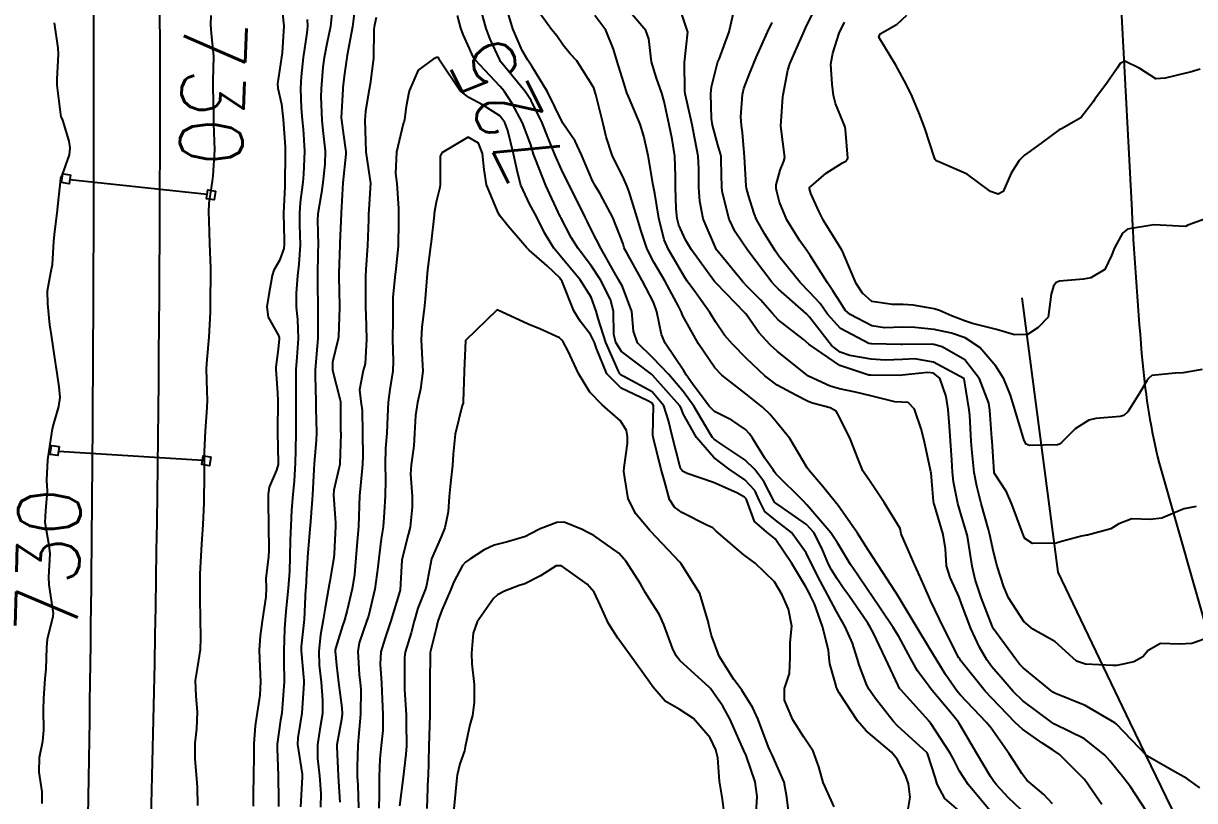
# Model space of a CAD drawing. Header units: metres. Extents: x 318500 to 325275, y 7408834 to 7428799.
# Drawn here: x 320224.1 to 320299.1, y 7413368.5 to 7413418.3 of the extents above; entities that cross this region are included whole.
import ezdxf
from ezdxf.enums import TextEntityAlignment as Align

# ---------------------------------------------------------------- set-up
doc = ezdxf.new("R2010")
doc.units = ezdxf.units.M
doc.header["$MEASUREMENT"] = 0
for name, color, linetype in [('Cotas', 45, 'Continuous'), ('Curvas de Nivel 1m', 11, 'Continuous'), ('Curvas de Nivel 5m', 15, 'Continuous'), ('Divisas', 45, 'Continuous'), ('Linha Férrea', 20, 'Continuous'), ('Pórticos', 45, 'Continuous'), ('Vias Primárias', 230, 'Continuous')]:
    doc.layers.add(name, color=color, linetype=linetype)
doc.styles.add('Style-STANDARD', font='STANDARD.shx')

msp = doc.modelspace()

# ---------------------------------------------------------------- linework, layer by layer
at = {"layer": 'Curvas de Nivel 1m', "flags": 128}
for points, elevation in [([(320245.314, 7413419.437), (320245.146, 7413418.073), (320244.805, 7413416.241), (320244.777, 7413416.078), (320244.765, 7413415.951), (320244.622, 7413414.909), (320244.535, 7413414.157), (320244.526, 7413414.081), (320244.43, 7413412.234), (320244.434, 7413412.081), (320244.571, 7413411.13), (320244.7, 7413410.216), (320244.716, 7413410.078), (320244.718, 7413409.917), (320244.53, 7413408.08), (320244.431, 7413406.151), (320244.431, 7413406.081), (320244.34, 7413404.222), (320244.338, 7413404.081), (320244.276, 7413402.258), (320244.277, 7413402.082), (320244.319, 7413400.183), (320244.319, 7413400.081), (320244.248, 7413398.235), (320244.225, 7413398.082), (320243.876, 7413396.587), (320243.875, 7413396.085), (320244.342, 7413394.231), (320244.369, 7413394.08), (320244.389, 7413392.147), (320244.39, 7413392.079), (320244.39, 7413392.008), (320244.333, 7413390.079), (320244.327, 7413390.042), (320244.287, 7413389.869), (320243.949, 7413388.399), (320243.929, 7413388.083), (320244.049, 7413386.275), (320244.05, 7413386.082), (320243.974, 7413384.322), (320243.947, 7413384.083), (320243.701, 7413382.571), (320243.615, 7413382.086), (320243.398, 7413380.857), (320243.276, 7413380.089), (320243.103, 7413379.133), (320242.989, 7413378.091), (320243.022, 7413377.185), (320243.131, 7413376.09), (320243.233, 7413374.944), (320243.215, 7413374.089), (320243.064, 7413373.092), (320242.909, 7413372.091), (320242.91, 7413371.218), (320243.04, 7413370.09), (320243.124, 7413368.974), (320243.088, 7413368.089)], 726), ([(320288.006, 7413367.922), (320287.197, 7413368.682), (320286.416, 7413369.514), (320286.243, 7413369.728), (320286.035, 7413370.06), (320285.162, 7413371.529), (320284.078, 7413373.395), (320283.976, 7413373.542), (320283.431, 7413374.209), (320282.289, 7413375.567), (320282.214, 7413375.671), (320282.112, 7413375.809), (320281.366, 7413376.825), (320280.925, 7413377.588), (320280.151, 7413379.021), (320279.798, 7413379.604), (320279.014, 7413380.775), (320278.434, 7413381.618), (320278.194, 7413381.975), (320277.526, 7413382.953), (320277.055, 7413383.637), (320276.23, 7413385.014), (320275.808, 7413385.656), (320274.267, 7413387.454), (320274.042, 7413387.682), (320272.287, 7413389.436), (320272.177, 7413389.59), (320272.098, 7413389.703), (320271.572, 7413390.439), (320270.79, 7413391.723), (320270.595, 7413391.998), (320270.326, 7413392.28), (320269.456, 7413392.868), (320268.337, 7413393.429), (320268, 7413393.763), (320266.936, 7413395.2), (320266.532, 7413395.778), (320266.374, 7413396.028), (320265.184, 7413397.798), (320264.96, 7413398.356), (320264.65, 7413399.807), (320264.429, 7413400.433), (320263.708, 7413401.821), (320262.731, 7413403.581), (320262.584, 7413403.838), (320262.557, 7413403.915), (320262.483, 7413404.175), (320261.823, 7413405.847), (320261.012, 7413407.366), (320260.72, 7413407.858), (320260.535, 7413408.21), (320259.814, 7413409.871), (320259.424, 7413410.733), (320258.636, 7413411.889), (320258.581, 7413411.981), (320257.646, 7413413.904), (320256.634, 7413415.541), (320256.381, 7413415.923), (320256.019, 7413416.554), (320255.414, 7413417.932), (320254.894, 7413419.731)], 727), ([(320290.013, 7413368.307), (320289.453, 7413368.9), (320288.759, 7413369.479), (320288.372, 7413369.824), (320288.038, 7413370.258), (320287.558, 7413371.01), (320287.226, 7413371.502), (320286.075, 7413373.159), (320285.776, 7413373.523), (320284.106, 7413375.255), (320283.871, 7413375.544), (320283.158, 7413376.592), (320282.544, 7413377.564), (320282.14, 7413378.228), (320281.342, 7413379.582), (320280.188, 7413381.495), (320280.121, 7413381.601), (320279.961, 7413381.834), (320278.819, 7413383.614), (320278.224, 7413384.536), (320277.515, 7413385.631), (320276.266, 7413387.415), (320276.084, 7413387.653), (320275.258, 7413388.643), (320274.393, 7413389.678), (320274.292, 7413389.829), (320273.169, 7413391.692), (320272.33, 7413392.738), (320271.883, 7413393.255), (320271.421, 7413393.714), (320270.353, 7413394.571), (320268.827, 7413395.753), (320268.377, 7413396.216), (320267.318, 7413397.771), (320266.416, 7413399.365), (320266.284, 7413399.647), (320266.234, 7413399.783), (320266.068, 7413400.142), (320265.17, 7413401.799), (320264.468, 7413402.996), (320264.041, 7413403.817), (320263.64, 7413404.971), (320263.391, 7413405.827), (320262.87, 7413407.49), (320262.754, 7413407.837), (320262.537, 7413408.332), (320261.794, 7413409.848), (320261.404, 7413411.02), (320261.216, 7413411.854), (320260.734, 7413413.733), (320260.704, 7413413.859), (320260.614, 7413414.147), (320259.514, 7413415.877), (320259.087, 7413416.326), (320258.65, 7413416.887), (320258.245, 7413417.485), (320257.908, 7413417.901), (320256.685, 7413419.569)], 728), ([(320299.452, 7413369.339), (320298.608, 7413369.923), (320298.039, 7413370.247), (320296.05, 7413371.38), (320294.113, 7413373.41), (320294.08, 7413373.436), (320294.008, 7413373.484), (320292.097, 7413374.6), (320290.196, 7413375.371), (320290.109, 7413375.408), (320290.027, 7413375.461), (320288.966, 7413376.324), (320288.125, 7413377.007), (320287.887, 7413377.253), (320287.697, 7413377.496), (320286.389, 7413379.284), (320286.226, 7413379.519), (320286.162, 7413379.642), (320285.438, 7413381.528), (320285.055, 7413382.677), (320284.858, 7413383.534), (320284.609, 7413385.162), (320284.528, 7413385.537), (320284.254, 7413386.455), (320283.937, 7413387.545), (320283.66, 7413388.926), (320283.595, 7413389.55), (320283.546, 7413390.307), (320283.468, 7413391.553), (320283.408, 7413392.48), (320283.318, 7413393.555), (320283.193, 7413394.392), (320282.78, 7413395.564), (320282.375, 7413395.878), (320282.013, 7413395.937), (320280.372, 7413395.747), (320280.235, 7413395.739), (320278.372, 7413395.753), (320278.228, 7413395.767), (320276.381, 7413396.386), (320274.486, 7413397.679), (320274.401, 7413397.75), (320274.025, 7413398.065), (320272.424, 7413399.309), (320272.227, 7413399.503), (320272.058, 7413399.706), (320271.29, 7413400.575), (320270.446, 7413401.431), (320270.17, 7413401.734), (320268.594, 7413403.642), (320268.499, 7413403.76), (320268.48, 7413403.791), (320267.622, 7413405.769), (320267.399, 7413406.889), (320267.345, 7413407.772), (320267.342, 7413408.978), (320267.296, 7413409.773), (320267.005, 7413411.347), (320266.906, 7413411.777), (320266.602, 7413413.218), (320266.466, 7413413.782), (320266.436, 7413413.959), (320266.429, 7413415.783), (320266.63, 7413417.75), (320266.626, 7413417.781), (320266.602, 7413417.84), (320265.946, 7413419.791)], 731), ([(320240.672, 7413418.921), (320240.747, 7413418.129), (320240.643, 7413416.397), (320240.607, 7413416.13), (320240.336, 7413414.412), (320240.364, 7413414.134), (320240.595, 7413413.109), (320240.715, 7413412.128), (320240.824, 7413410.387), (320240.833, 7413410.126), (320240.832, 7413409.849), (320240.821, 7413408.126), (320240.804, 7413407.847), (320240.717, 7413406.127), (320240.766, 7413404.409), (320240.774, 7413404.126), (320240.744, 7413403.858), (320240.464, 7413403.096), (320240.105, 7413402.486), (320239.997, 7413402.137), (320239.768, 7413400.802), (320239.668, 7413400.141), (320239.749, 7413399.476), (320240.402, 7413398.301), (320240.445, 7413398.174), (320240.448, 7413398.129), (320240.446, 7413398.083), (320240.389, 7413397.415), (320240.241, 7413396.263), (320240.236, 7413396.132), (320240.347, 7413394.597), (320240.355, 7413394.13), (320240.342, 7413392.151), (320240.342, 7413392.13), (320240.342, 7413392.108), (320240.384, 7413390.129), (320240.38, 7413390.038), (320240.283, 7413389.664), (320239.817, 7413388.587), (320239.739, 7413388.138), (320239.746, 7413387.628), (320239.774, 7413386.137), (320239.796, 7413384.557), (320239.764, 7413384.137), (320239.603, 7413382.725), (320239.611, 7413382.139), (320239.59, 7413381.555), (320239.377, 7413380.142), (320239.233, 7413379.055), (320239.174, 7413378.144), (320239.209, 7413377.048), (320239.259, 7413376.143), (320239.212, 7413375.264), (320239.035, 7413374.146), (320238.907, 7413373.308), (320238.831, 7413372.148), (320238.824, 7413371.363), (320238.797, 7413370.148), (320238.772, 7413368.913), (320238.779, 7413368.148)], 729), ([(320243.833, 7413418.928), (320243.739, 7413418.089), (320243.556, 7413417.186), (320243.326, 7413416.093), (320243.247, 7413415.478), (320243.141, 7413414.095), (320243.126, 7413413.571), (320243.18, 7413412.094), (320243.251, 7413411.416), (320243.391, 7413410.092), (320243.368, 7413409.272), (320243.241, 7413408.093), (320243.159, 7413407.455), (320242.934, 7413406.096), (320242.904, 7413405.687), (320242.94, 7413404.095), (320242.936, 7413403.633), (320242.9, 7413402.095), (320242.901, 7413401.637), (320242.921, 7413400.095), (320242.927, 7413399.582), (320242.927, 7413398.095), (320242.881, 7413397.607), (320242.751, 7413396.096), (320242.758, 7413395.703), (320242.803, 7413394.095), (320242.808, 7413393.623), (320242.835, 7413392.095), (320242.826, 7413391.582), (320242.701, 7413390.096), (320242.666, 7413389.714), (320242.578, 7413388.097), (320242.563, 7413387.791), (320242.44, 7413386.098), (320242.42, 7413385.915), (320242.257, 7413384.1), (320242.255, 7413384.054), (320242.194, 7413383.029), (320242.15, 7413382.131), (320242.147, 7413382.101), (320242.146, 7413382.066), (320242.042, 7413380.102), (320241.861, 7413378.377), (320241.854, 7413378.104), (320242.024, 7413376.179), (320242.024, 7413376.101), (320242.023, 7413376.025), (320241.902, 7413374.103), (320241.64, 7413372.522), (320241.623, 7413372.106), (320241.917, 7413370.206), (320241.926, 7413370.101), (320241.928, 7413370.01), (320241.806, 7413368.103)], 727), ([(320286.005, 7413367.867), (320284.612, 7413369.534), (320284.039, 7413370.407), (320283.667, 7413371.167), (320283.457, 7413371.549), (320282.206, 7413373.44), (320282.114, 7413373.569), (320282.081, 7413373.614), (320280.279, 7413375.597), (320280.206, 7413375.694), (320280.113, 7413375.883), (320279.299, 7413377.608), (320278.535, 7413379.236), (320278.326, 7413379.618), (320278.164, 7413379.871), (320276.951, 7413381.639), (320276.636, 7413382.084), (320276.201, 7413382.705), (320275.843, 7413383.292), (320275.662, 7413383.658), (320275.215, 7413384.675), (320274.706, 7413385.673), (320274.248, 7413386.187), (320272.626, 7413387.334), (320272.268, 7413387.566), (320272.196, 7413387.628), (320272.154, 7413387.702), (320271.506, 7413388.939), (320270.93, 7413389.72), (320270.299, 7413390.333), (320268.628, 7413391.442), (320268.318, 7413391.652), (320268.219, 7413391.761), (320268.078, 7413392.007), (320267.032, 7413393.773), (320266.354, 7413394.693), (320265.414, 7413395.794), (320264.386, 7413396.862), (320263.42, 7413397.825), (320263.154, 7413398.576), (320263.058, 7413399.83), (320262.444, 7413401.437), (320262.218, 7413401.842), (320261.87, 7413402.435), (320261.08, 7413403.854), (320260.491, 7413405.009), (320260.209, 7413405.576), (320260.062, 7413405.867), (320259.602, 7413406.786), (320259.058, 7413407.882), (320258.546, 7413408.931), (320258.114, 7413409.897), (320257.673, 7413411.005), (320257.313, 7413411.909), (320256.601, 7413413.346), (320256.214, 7413413.924), (320254.639, 7413415.854), (320254.58, 7413415.941), (320253.966, 7413417.263), (320253.721, 7413417.954), (320253.361, 7413419.279)], 726), ([(320293.163, 7413368.272), (320292.366, 7413369.435), (320292.226, 7413369.631), (320292.034, 7413369.875), (320290.462, 7413371.456), (320290.054, 7413371.749), (320289.321, 7413372.211), (320288.074, 7413373.088), (320287.633, 7413373.497), (320286.103, 7413375.084), (320285.701, 7413375.524), (320284.129, 7413377.471), (320284.101, 7413377.512), (320284.083, 7413377.541), (320284.015, 7413377.658), (320283.036, 7413379.557), (320282.186, 7413381.331), (320282.081, 7413381.572), (320281.505, 7413382.882), (320281.187, 7413383.585), (320280.357, 7413385.48), (320280.319, 7413385.599), (320280.245, 7413385.94), (320279.226, 7413387.61), (320278.284, 7413389.005), (320278.032, 7413389.368), (320277.857, 7413389.626), (320277.546, 7413390.387), (320277.07, 7413391.639), (320276.342, 7413393.11), (320276.142, 7413393.448), (320275.749, 7413393.659), (320274.624, 7413393.955), (320274.346, 7413394.063), (320273.563, 7413394.476), (320272.361, 7413395.123), (320271.563, 7413395.712), (320270.387, 7413396.831), (320269.491, 7413397.744), (320268.98, 7413398.325), (320268.414, 7413399.164), (320268.039, 7413399.764), (320267.094, 7413401.12), (320266.605, 7413401.778), (320266.453, 7413402.007), (320265.395, 7413403.796), (320265.118, 7413404.432), (320264.773, 7413405.806), (320264.524, 7413407.387), (320264.447, 7413407.811), (320264.426, 7413407.917), (320264.089, 7413409.817), (320263.808, 7413411.057), (320263.575, 7413411.825), (320262.844, 7413413.598), (320262.737, 7413413.838), (320262.616, 7413414.209), (320262.11, 7413415.845), (320261.866, 7413416.629), (320261.375, 7413417.853), (320260.674, 7413418.783)], 729), ([(320300.155, 7413378.992), (320298.932, 7413378.564), (320298.148, 7413378.539), (320296.938, 7413378.582), (320296.141, 7413378.127), (320295.801, 7413377.719), (320295.223, 7413377.394), (320294.128, 7413377.161), (320293.872, 7413377.159), (320292.128, 7413377.244), (320291.547, 7413377.446), (320290.149, 7413378.698), (320288.753, 7413379.481), (320288.167, 7413379.974), (320287.179, 7413381.505), (320286.89, 7413382.203), (320286.465, 7413383.516), (320286.224, 7413384.438), (320285.986, 7413385.523), (320285.901, 7413385.868), (320285.441, 7413387.528), (320285.165, 7413388.648), (320284.994, 7413389.533), (320284.834, 7413391.013), (320284.799, 7413391.535), (320284.703, 7413393.178), (320284.664, 7413393.537), (320284.369, 7413395.4), (320284.346, 7413395.517), (320284.331, 7413395.541), (320282.385, 7413396.58), (320281.181, 7413396.795), (320280.387, 7413396.751), (320279.279, 7413396.719), (320278.387, 7413396.778), (320277.024, 7413397.007), (320276.394, 7413397.228), (320275.853, 7413397.658), (320274.427, 7413399.471), (320274.236, 7413399.682), (320272.446, 7413401.267), (320272.225, 7413401.482), (320272.031, 7413401.706), (320270.48, 7413403.73), (320269.68, 7413404.931), (320269.297, 7413405.748), (320268.853, 7413407.427), (320268.814, 7413407.756), (320268.777, 7413409.536), (320268.77, 7413409.757), (320268.741, 7413409.936), (320268.567, 7413410.504), (320268.225, 7413411.764), (320268.153, 7413412.198), (320268.11, 7413413.765), (320268.153, 7413414.228), (320268.544, 7413415.761), (320268.57, 7413415.831), (320268.642, 7413415.993), (320269.29, 7413417.751), (320269.55, 7413418.874)], 732), ([(320299.598, 7413396.125), (320298.378, 7413395.907), (320297.865, 7413395.878), (320296.375, 7413395.728), (320296.187, 7413395.569), (320296.061, 7413395.385), (320295.584, 7413394.614), (320294.843, 7413393.403), (320294.577, 7413393.176), (320294.346, 7413393.12), (320292.786, 7413392.991), (320292.341, 7413392.87), (320291.464, 7413392.317), (320290.605, 7413391.457), (320290.448, 7413391.328), (320290.318, 7413391.303), (320288.542, 7413391.261), (320288.318, 7413391.34), (320288.227, 7413391.491), (320288.176, 7413391.638), (320287.618, 7413393.501), (320287.324, 7413394.47), (320286.88, 7413395.512), (320286.382, 7413396.325), (320285.348, 7413397.531), (320284.409, 7413398.137), (320283.526, 7413398.441), (320282.417, 7413398.677), (320281.19, 7413398.817), (320280.418, 7413398.823), (320279.245, 7413398.784), (320278.42, 7413398.925), (320277.033, 7413399.641), (320276.715, 7413399.928), (320276.437, 7413400.362), (320275.94, 7413401.153), (320275.593, 7413401.663), (320274.476, 7413403.42), (320274.306, 7413403.682), (320273.821, 7413404.355), (320272.982, 7413405.695), (320272.521, 7413406.833), (320272.336, 7413407.512), (320272.294, 7413407.704), (320272.293, 7413407.944), (320272.548, 7413408.881), (320272.789, 7413409.466), (320272.862, 7413409.697), (320272.59, 7413411.7), (320272.731, 7413413.577), (320272.749, 7413413.699), (320273.048, 7413415.282), (320273.168, 7413415.695), (320273.613, 7413416.728), (320274.041, 7413417.686), (320274.237, 7413418.122), (320274.683, 7413419.009)], 734), ([(320299.463, 7413415.348), (320298.84, 7413415.154), (320298.636, 7413415.108), (320297.238, 7413414.767), (320296.63, 7413414.727), (320295.614, 7413415.395), (320294.647, 7413415.864), (320294.347, 7413415.712), (320294.146, 7413415.417), (320293.534, 7413414.519), (320292.729, 7413413.438), (320292.608, 7413413.255), (320291.818, 7413412.228), (320290.591, 7413411.541), (320290.429, 7413411.462), (320289.368, 7413410.688), (320288.569, 7413410.091), (320288.214, 7413409.846), (320287.869, 7413409.5), (320287.363, 7413408.693), (320286.854, 7413407.515), (320286.528, 7413407.357), (320286.027, 7413407.525), (320284.546, 7413408.622), (320282.715, 7413409.41), (320282.559, 7413409.478), (320282.496, 7413409.571), (320282.454, 7413409.68), (320281.831, 7413411.581), (320281.492, 7413412.479), (320281.004, 7413413.594), (320280.622, 7413414.391), (320279.97, 7413415.607), (320278.882, 7413417.403), (320278.963, 7413417.617), (320280.048, 7413418.234), (320280.682, 7413418.812)], 736), ([(320242.245, 7413418.527), (320242.254, 7413418.106), (320242.22, 7413417.671), (320241.977, 7413416.11), (320241.848, 7413414.885), (320241.818, 7413414.112), (320241.856, 7413412.846), (320241.913, 7413412.11), (320241.977, 7413411.512), (320242.07, 7413410.107), (320242.01, 7413408.636), (320241.955, 7413408.109), (320241.798, 7413406.824), (320241.747, 7413406.111), (320241.76, 7413405.378), (320241.787, 7413404.11), (320241.711, 7413402.862), (320241.622, 7413402.112), (320241.536, 7413401.011), (320241.538, 7413400.113), (320241.614, 7413399.314), (320241.663, 7413398.111), (320241.579, 7413396.916), (320241.524, 7413396.113), (320241.509, 7413394.956), (320241.512, 7413394.112), (320241.518, 7413393.298), (320241.512, 7413392.112), (320241.487, 7413390.927), (320241.473, 7413390.112), (320241.404, 7413388.982), (320241.315, 7413388.114), (320241.243, 7413387.108), (320241.186, 7413386.116), (320241.148, 7413385.195), (320241.132, 7413384.116), (320241.105, 7413383.207), (320241.027, 7413382.117), (320240.902, 7413380.854), (320240.836, 7413380.12), (320240.788, 7413379.483), (320240.738, 7413378.121), (320240.757, 7413377.484), (320240.765, 7413376.12), (320240.669, 7413374.705), (320240.609, 7413374.122), (320240.542, 7413373.654), (320240.325, 7413372.126), (320240.314, 7413371.858), (320240.379, 7413370.125), (320240.409, 7413368.529), (320240.395, 7413368.124)], 728), ([(320299.218, 7413387.346), (320298.435, 7413387.19), (320298.267, 7413387.137), (320297.023, 7413386.608), (320296.257, 7413386.511), (320295.096, 7413386.559), (320294.252, 7413386.231), (320293.74, 7413385.926), (320292.241, 7413385.509), (320292.182, 7413385.5), (320291.857, 7413385.444), (320290.592, 7413385.099), (320290.233, 7413384.992), (320288.728, 7413384.987), (320288.237, 7413385.291), (320288.139, 7413385.492), (320288.083, 7413385.652), (320287.406, 7413387.503), (320287.05, 7413388.281), (320286.289, 7413389.455), (320286.265, 7413389.52), (320286.26, 7413389.551), (320286.133, 7413391.522), (320286.12, 7413391.726), (320285.986, 7413393.524), (320285.919, 7413393.96), (320285.334, 7413395.53), (320284.388, 7413396.739), (320282.944, 7413397.562), (320282.402, 7413397.72), (320282.238, 7413397.737), (320280.402, 7413397.722), (320280.285, 7413397.718), (320278.402, 7413397.758), (320278.235, 7413397.79), (320276.417, 7413398.752), (320275.593, 7413399.663), (320275.113, 7413400.346), (320274.444, 7413401.071), (320273.84, 7413401.686), (320272.475, 7413403.383), (320272.257, 7413403.703), (320271.57, 7413404.787), (320271.039, 7413405.722), (320270.88, 7413406.099), (320270.523, 7413407.253), (320270.402, 7413407.732), (320270.378, 7413407.886), (320270.276, 7413409.734), (320270.132, 7413411.293), (320270.067, 7413411.738), (320270.029, 7413412.297), (320270.138, 7413413.737), (320270.227, 7413414.125), (320270.631, 7413415.157), (320270.796, 7413415.569), (320270.858, 7413415.727), (320271.021, 7413416.102), (320271.751, 7413417.714), (320272.041, 7413418.338)], 733), ([(320280.685, 7413367.59), (320280.878, 7413368.726), (320280.784, 7413369.589), (320280.583, 7413370.139), (320280.046, 7413371.168), (320279.679, 7413371.604), (320278.071, 7413372.988), (320277.502, 7413373.629), (320276.346, 7413375.407), (320276.199, 7413375.649), (320276.171, 7413375.71), (320276.113, 7413375.927), (320275.735, 7413377.265), (320275.696, 7413377.657), (320275.652, 7413378.142), (320275.276, 7413379.663), (320274.75, 7413381.103), (320274.481, 7413381.676), (320274.384, 7413381.869), (320274.195, 7413382.2), (320273.298, 7413383.689), (320272.234, 7413385.278), (320271.69, 7413385.708), (320270.909, 7413386.38), (320270.416, 7413387.728), (320270.37, 7413387.836), (320270.263, 7413387.945), (320269.778, 7413388.227), (320268.277, 7413388.879), (320266.6, 7413389.463), (320266.287, 7413389.603), (320266.17, 7413389.782), (320266.124, 7413389.952), (320265.657, 7413391.79), (320265.399, 7413392.863), (320265.095, 7413393.799), (320264.353, 7413394.682), (320262.526, 7413395.679), (320262.369, 7413395.756), (320262.287, 7413395.841), (320262.195, 7413396.02), (320261.386, 7413397.85), (320260.886, 7413399.384), (320260.77, 7413399.857), (320260.433, 7413400.75), (320259.745, 7413401.871), (320258.472, 7413403.384), (320258.049, 7413403.896), (320257.46, 7413404.875), (320256.932, 7413405.914), (320256.512, 7413406.695), (320255.928, 7413407.926), (320255.712, 7413408.759), (320255.46, 7413409.931), (320255.094, 7413411.416), (320254.903, 7413411.937), (320254.586, 7413412.362), (320253.478, 7413413.075), (320252.603, 7413413.536), (320252.018, 7413413.979), (320250.769, 7413415.867), (320250.689, 7413415.999), (320250.674, 7413416.033), (320250.641, 7413416.097), (320250.539, 7413416.103), (320250.313, 7413416.003), (320249.354, 7413415.288), (320248.792, 7413414.018), (320248.761, 7413413.865), (320248.594, 7413412.955), (320248.475, 7413412.128), (320248.449, 7413412.022), (320248.399, 7413411.843), (320247.959, 7413410.029), (320247.902, 7413408.667), (320247.98, 7413408.028), (320248.101, 7413406.432), (320248.096, 7413406.026), (320248.094, 7413405.624), (320248.065, 7413404.026), (320247.928, 7413402.558), (320247.863, 7413402.029), (320247.733, 7413400.728), (320247.725, 7413400.03), (320247.722, 7413399.339), (320247.701, 7413398.03), (320247.747, 7413396.662), (320247.729, 7413396.03), (320247.54, 7413394.845), (320247.428, 7413394.034), (320247.395, 7413393.099), (320247.345, 7413392.035), (320247.263, 7413391.079), (320247.247, 7413390.036), (320247.265, 7413389.045), (320247.236, 7413388.035), (320247.184, 7413386.97), (320247.104, 7413386.037), (320246.993, 7413385.274), (320246.825, 7413384.041), (320246.773, 7413383.47), (320246.574, 7413382.044), (320246.163, 7413380.322), (320246.075, 7413380.051), (320245.583, 7413378.614), (320245.487, 7413378.06), (320245.574, 7413376.592), (320245.643, 7413376.057), (320245.677, 7413375.638), (320245.663, 7413374.056), (320245.539, 7413372.576), (320245.488, 7413372.058), (320245.44, 7413370.647), (320245.454, 7413370.058), (320245.485, 7413369.528), (320245.531, 7413368.057)], 724), ([(320276.007, 7413368.116), (320275.307, 7413369.661), (320275.04, 7413370.665), (320274.671, 7413371.671), (320274.064, 7413372.584), (320273.37, 7413373.687), (320272.832, 7413374.954), (320272.837, 7413375.693), (320273.152, 7413376.657), (320273.202, 7413377.689), (320273.205, 7413378.629), (320273.295, 7413379.689), (320273.094, 7413380.767), (320272.68, 7413381.695), (320272.192, 7413382.516), (320270.95, 7413383.719), (320270.218, 7413384.261), (320268.461, 7413385.757), (320268.357, 7413385.874), (320268.242, 7413385.984), (320267.857, 7413386.151), (320266.252, 7413386.97), (320265.776, 7413387.308), (320265.466, 7413387.792), (320265.162, 7413388.911), (320264.906, 7413389.801), (320264.436, 7413391.691), (320264.407, 7413391.809), (320264.399, 7413391.887), (320264.437, 7413393.809), (320264.342, 7413393.974), (320264.024, 7413394.135), (320262.356, 7413394.92), (320261.454, 7413395.849), (320260.794, 7413397.456), (320260.658, 7413397.857), (320260.405, 7413398.366), (320259.747, 7413399.204), (320259.328, 7413399.876), (320258.579, 7413401.757), (320258.506, 7413401.889), (320258.451, 7413401.96), (320257.613, 7413402.753), (320256.478, 7413403.758), (320256.3, 7413403.922), (320255.119, 7413405.309), (320254.608, 7413405.939), (320254.502, 7413406.1), (320253.726, 7413407.952), (320253.577, 7413408.922), (320253.488, 7413409.956), (320253.215, 7413410.609), (320252.57, 7413410.992), (320250.869, 7413409.995), (320250.769, 7413409.785), (320250.773, 7413407.996), (320250.739, 7413407.785), (320250.513, 7413406.843), (320250.386, 7413406.117), (320250.373, 7413406.001), (320250.182, 7413404.304), (320250.148, 7413404.003), (320249.961, 7413402.502), (320249.908, 7413402.005), (320249.798, 7413400.637), (320249.738, 7413400.007), (320249.591, 7413398.825), (320249.54, 7413398.009), (320249.62, 7413396.769), (320249.645, 7413396.007), (320249.496, 7413394.866), (320249.317, 7413394.01), (320249.179, 7413393.165), (320249.12, 7413392.012), (320249.082, 7413391.239), (320248.901, 7413390.014), (320248.872, 7413389.423), (320248.965, 7413388.013), (320248.97, 7413387.296), (320248.835, 7413386.014), (320248.725, 7413385.522), (320248.324, 7413384.019), (320248.309, 7413383.918), (320248.207, 7413382.02), (320248.203, 7413381.997), (320248.179, 7413381.916), (320247.614, 7413380.028), (320247.234, 7413378.944), (320246.968, 7413378.037), (320246.917, 7413377.239), (320246.998, 7413376.037), (320247.053, 7413374.999), (320247.093, 7413374.035), (320247.091, 7413373.009), (320246.992, 7413372.036), (320246.897, 7413371.178), (320246.857, 7413370.037), (320246.858, 7413368.887), (320246.845, 7413368.037)], 723), ([(320273.109, 7413367.689), (320272.973, 7413368.728), (320272.812, 7413369.692), (320272.046, 7413371.445), (320271.922, 7413371.702), (320271.813, 7413371.944), (320271.138, 7413373.714), (320270.811, 7413374.443), (320270.099, 7413375.584), (320270.041, 7413375.672), (320270, 7413375.731), (320269.579, 7413376.267), (320268.645, 7413377.752), (320268.15, 7413379.091), (320267.976, 7413379.762), (320267.932, 7413379.992), (320267.405, 7413381.768), (320266.208, 7413383.677), (320266.12, 7413383.781), (320264.239, 7413385.767), (320264.204, 7413385.811), (320263.297, 7413386.871), (320262.815, 7413387.832), (320262.536, 7413389.587), (320262.554, 7413389.836), (320262.771, 7413391.375), (320262.766, 7413391.833), (320262.701, 7413392.211), (320262.33, 7413392.836), (320261.145, 7413393.852), (320260.352, 7413394.667), (320259.629, 7413395.871), (320258.979, 7413397.293), (320258.648, 7413397.886), (320258.543, 7413398.029), (320258.403, 7413398.157), (320257.197, 7413398.698), (320256.411, 7413399.018), (320254.42, 7413399.94), (320252.4, 7413397.97), (320252.31, 7413396.032), (320252.311, 7413395.971), (320252.247, 7413394.066), (320252.231, 7413393.972), (320252.178, 7413393.812), (320251.735, 7413391.979), (320251.589, 7413390.692), (320251.556, 7413389.981), (320251.425, 7413388.831), (320251.342, 7413387.984), (320251.27, 7413387.004), (320251.064, 7413385.988), (320250.824, 7413385.399), (320250.21, 7413384), (320249.898, 7413382.289), (320249.811, 7413382.004), (320249.342, 7413380.834), (320249.098, 7413380.011), (320248.908, 7413379.253), (320248.527, 7413378.016), (320248.475, 7413377.666), (320248.472, 7413376.016), (320248.485, 7413375.628), (320248.582, 7413374.015), (320248.597, 7413373.49), (320248.601, 7413372.014), (320248.572, 7413371.485), (320248.386, 7413370.016), (320248.152, 7413368.169)], 722), ([(320271.024, 7413367.715), (320271.076, 7413368.779), (320270.958, 7413369.716), (320270.38, 7413371.39), (320270.23, 7413371.727), (320270.056, 7413372.114), (320269.335, 7413373.741), (320268.891, 7413374.551), (320268.099, 7413375.682), (320268.033, 7413375.761), (320266.125, 7413377.474), (320265.885, 7413377.784), (320265.649, 7413378.275), (320265.097, 7413379.796), (320264.809, 7413380.443), (320264.176, 7413381.408), (320264.021, 7413381.655), (320263.935, 7413381.814), (320263.607, 7413382.4), (320262.696, 7413383.833), (320262.218, 7413384.35), (320260.604, 7413385.487), (320260.237, 7413385.691), (320259.874, 7413385.865), (320258.714, 7413386.353), (320258.244, 7413386.328), (320257.172, 7413385.906), (320256.558, 7413385.593), (320256.233, 7413385.427), (320255.08, 7413385.079), (320254.224, 7413384.863), (320253.591, 7413384.578), (320252.661, 7413383.963), (320252.396, 7413383.778), (320252.204, 7413383.559), (320251.651, 7413382.515), (320251.43, 7413381.981), (320250.883, 7413380.705), (320250.62, 7413379.993), (320250.528, 7413379.621), (320250.13, 7413378), (320250.11, 7413376), (320250.108, 7413374.027), (320250.105, 7413374), (320250.105, 7413373.974), (320250.05, 7413372), (320249.991, 7413370.029), (320249.987, 7413370), (320249.986, 7413369.966), (320249.914, 7413368.001)], 721)]:
    msp.add_lwpolyline(points, dxfattribs=dict(at, elevation=elevation))
at = {"layer": 'Curvas de Nivel 5m', "flags": 128}
for points, elevation in [([(320296.007, 7413367.854), (320295.011, 7413369.395), (320294.589, 7413369.956), (320294.042, 7413370.609), (320293.686, 7413371.055), (320293.368, 7413371.42), (320292.065, 7413372.462), (320290.135, 7413373.403), (320290.08, 7413373.427), (320290.033, 7413373.461), (320288.101, 7413374.898), (320287.48, 7413375.499), (320286.855, 7413376.247), (320286.126, 7413377.08), (320285.795, 7413377.523), (320285.326, 7413378.345), (320284.771, 7413379.534), (320284.184, 7413381.121), (320284.018, 7413381.543), (320283.441, 7413382.79), (320283.22, 7413383.555), (320283.141, 7413384.641), (320283.004, 7413385.559), (320282.47, 7413387.364), (320282.408, 7413387.568), (320282.387, 7413387.684), (320282.284, 7413388.967), (320282.224, 7413389.506), (320282.21, 7413389.571), (320282.182, 7413389.681), (320281.791, 7413391.578), (320281.591, 7413392.321), (320281.17, 7413393.588), (320280.762, 7413394.002), (320280.354, 7413394.022), (320279.911, 7413394.048), (320278.358, 7413394.438), (320277.389, 7413394.664), (320276.362, 7413394.871), (320275.754, 7413395.052), (320274.406, 7413395.679), (320274.37, 7413395.702), (320274.286, 7413395.766), (320272.394, 7413397.274), (320271.908, 7413397.707), (320271.191, 7413398.497), (320270.419, 7413399.597), (320270.367, 7413399.678), (320270.313, 7413399.732), (320268.448, 7413401.641), (320268.346, 7413401.761), (320267.999, 7413402.223), (320266.865, 7413403.776), (320266.486, 7413404.416), (320266.07, 7413405.361), (320265.95, 7413405.788), (320265.881, 7413406.418), (320265.847, 7413407.79), (320265.845, 7413408.486), (320265.802, 7413409.791), (320265.644, 7413410.867), (320265.449, 7413411.797), (320265.117, 7413413.288), (320264.973, 7413413.805), (320264.624, 7413414.773), (320264.301, 7413415.815), (320264.141, 7413417.304), (320263.95, 7413417.821), (320262.682, 7413419.299)], 730), ([(320236.068, 7413418.79), (320236.047, 7413418.189), (320236.098, 7413417.632), (320236.238, 7413416.186), (320236.201, 7413414.601), (320236.191, 7413414.186), (320236.24, 7413412.531), (320236.235, 7413412.185), (320236.235, 7413411.843), (320236.308, 7413410.184), (320236.204, 7413408.516), (320236.153, 7413408.186), (320235.936, 7413406.761), (320235.915, 7413406.189), (320235.936, 7413405.63), (320235.974, 7413404.188), (320236.04, 7413402.602), (320236.057, 7413402.186), (320236.034, 7413400.578), (320236.027, 7413400.186), (320236.016, 7413399.786), (320235.931, 7413398.187), (320235.805, 7413396.763), (320235.775, 7413396.189), (320235.82, 7413394.716), (320235.834, 7413394.188), (320235.807, 7413393.66), (320235.697, 7413392.189), (320235.633, 7413390.857), (320235.642, 7413390.19), (320235.647, 7413388.812), (320235.627, 7413388.19), (320235.614, 7413387.55), (320235.562, 7413386.19), (320235.481, 7413384.931), (320235.429, 7413384.192), (320235.372, 7413383.012), (320235.374, 7413382.192), (320235.373, 7413381.393), (320235.384, 7413380.192), (320235.407, 7413378.925), (320235.375, 7413378.191), (320235.208, 7413377.1), (320235.074, 7413376.195), (320235.099, 7413375.204), (320235.184, 7413374.193), (320235.145, 7413373.113), (320235.035, 7413372.195), (320235.041, 7413371.189), (320235.138, 7413370.193), (320235.194, 7413369.375), (320235.21, 7413368.192)], 730), ([(320246.669, 7413418.652), (320246.552, 7413418.161), (320246.535, 7413418.052), (320246.524, 7413417.917), (320246.488, 7413416.052), (320246.273, 7413414.397), (320246.206, 7413414.056), (320245.976, 7413412.672), (320245.948, 7413412.059), (320245.952, 7413411.437), (320246.003, 7413410.058), (320246.261, 7413408.327), (320246.291, 7413408.054), (320246.198, 7413406.362), (320246.181, 7413406.055), (320246.17, 7413405.728), (320246.114, 7413404.055), (320245.994, 7413402.52), (320245.972, 7413402.057), (320245.986, 7413400.497), (320245.986, 7413400.057), (320245.997, 7413399.638), (320246.052, 7413398.055), (320245.949, 7413396.484), (320245.835, 7413396.058), (320245.587, 7413394.826), (320245.688, 7413394.06), (320245.76, 7413393.484), (320245.797, 7413392.058), (320245.811, 7413390.544), (320245.796, 7413390.057), (320245.657, 7413388.672), (320245.594, 7413388.06), (320245.579, 7413387.386), (320245.539, 7413386.061), (320245.432, 7413384.851), (320245.371, 7413384.063), (320245.272, 7413382.986), (320245.121, 7413382.066), (320244.803, 7413380.707), (320244.628, 7413380.073), (320244.516, 7413379.713), (320244.137, 7413378.534), (320244.038, 7413378.174), (320244.03, 7413378.081), (320244.117, 7413377.181), (320244.26, 7413376.078), (320244.469, 7413374.459), (320244.481, 7413374.074), (320244.441, 7413373.708), (320244.149, 7413372.079), (320244.142, 7413371.986), (320244.221, 7413370.077), (320244.339, 7413368.41)], 725), ([(320284.005, 7413367.884), (320283.105, 7413368.643), (320282.626, 7413369.561), (320282.479, 7413370.008), (320282.048, 7413371.404), (320282.007, 7413371.528), (320281.976, 7413371.571), (320280.076, 7413373.307), (320279.794, 7413373.603), (320278.648, 7413375.068), (320278.265, 7413375.618), (320278.113, 7413375.91), (320277.646, 7413377.148), (320277.493, 7413377.63), (320277.182, 7413378.597), (320276.716, 7413379.642), (320276.175, 7413380.629), (320275.61, 7413381.659), (320275.118, 7413382.585), (320274.569, 7413383.675), (320274.22, 7413384.371), (320273.279, 7413385.69), (320272.252, 7413386.479), (320271.574, 7413387.024), (320271.238, 7413387.715), (320270.924, 7413388.374), (320270.28, 7413389.051), (320269.279, 7413389.745), (320268.301, 7413390.487), (320267.183, 7413391.771), (320266.335, 7413393.285), (320266.202, 7413393.645), (320266.116, 7413393.783), (320264.369, 7413395.765), (320264.314, 7413395.811), (320262.391, 7413397.263), (320262.024, 7413397.844), (320261.897, 7413398.354), (320261.872, 7413399.845), (320261.675, 7413400.604), (320261.045, 7413401.854), (320260.463, 7413402.742), (320259.602, 7413403.873), (320259.17, 7413404.563), (320258.5, 7413405.861), (320258.489, 7413405.879), (320258.463, 7413405.928), (320257.546, 7413407.905), (320256.881, 7413409.589), (320256.749, 7413409.917), (320256.7, 7413410.056), (320256.566, 7413410.5), (320256.043, 7413411.925), (320255.375, 7413413.156), (320254.858, 7413413.938), (320254.615, 7413414.244), (320252.993, 7413415.965), (320252.857, 7413416.182), (320252.647, 7413416.682), (320252.243, 7413417.564), (320252.098, 7413417.978), (320251.869, 7413418.785)], 725), ([(320225.259, 7413368.327), (320225.251, 7413369.084), (320225.065, 7413370.33), (320225.098, 7413371.266), (320225.312, 7413372.327), (320225.366, 7413373.021), (320225.348, 7413374.327), (320225.358, 7413375.056), (320225.454, 7413376.326), (320225.507, 7413376.928), (320225.556, 7413378.326), (320225.604, 7413378.86), (320225.975, 7413380.322), (320225.98, 7413380.504), (320225.718, 7413382.325), (320225.69, 7413382.822), (320225.765, 7413384.324), (320225.705, 7413384.838), (320225.445, 7413386.328), (320225.485, 7413387.091), (320225.596, 7413388.327), (320225.561, 7413389.037), (320225.625, 7413390.327), (320225.713, 7413390.912), (320225.93, 7413392.324), (320226.007, 7413392.639), (320226.334, 7413393.759), (320226.404, 7413394.319), (320226.35, 7413395.014), (320226.156, 7413396.322), (320226.125, 7413396.571), (320225.861, 7413398.325), (320225.759, 7413398.974), (320225.623, 7413400.328), (320225.6, 7413401.161), (320225.82, 7413402.326), (320225.933, 7413402.85), (320226.015, 7413404.325), (320226.042, 7413404.767), (320226.233, 7413406.323), (320226.266, 7413406.56), (320226.449, 7413408.321), (320226.465, 7413408.387), (320226.533, 7413408.551), (320227.009, 7413409.857), (320227.056, 7413410.313), (320226.99, 7413410.739), (320226.578, 7413412.078), (320226.484, 7413412.321), (320226.461, 7413412.442), (320226.231, 7413414.324), (320226.224, 7413414.716), (320226.316, 7413416.323), (320226.276, 7413416.691), (320226.059, 7413418.326)], 730), ([(320300.517, 7413406.023), (320298.688, 7413405.357), (320298.571, 7413405.297), (320298.509, 7413405.281), (320296.51, 7413405.38), (320294.807, 7413405.104), (320294.502, 7413404.847), (320293.99, 7413403.914), (320293.795, 7413403.42), (320293.36, 7413402.533), (320292.458, 7413401.985), (320292.004, 7413401.898), (320290.455, 7413401.769), (320290.235, 7413401.682), (320290.073, 7413401.466), (320289.926, 7413400.949), (320289.724, 7413399.471), (320289.087, 7413398.813), (320288.413, 7413398.368), (320287.571, 7413398.344), (320286.418, 7413398.688), (320284.885, 7413399.074), (320284.425, 7413399.212), (320283.527, 7413399.554), (320282.776, 7413399.907), (320282.434, 7413400.012), (320281.077, 7413400.231), (320280.437, 7413400.289), (320279.761, 7413400.282), (320278.438, 7413400.467), (320277.821, 7413401.006), (320277.433, 7413401.635), (320276.635, 7413403.49), (320276.565, 7413403.649), (320276.482, 7413403.802), (320275.341, 7413405.668), (320275.064, 7413406.22), (320274.527, 7413407.39), (320274.427, 7413407.681), (320274.443, 7413407.77), (320274.533, 7413407.864), (320275.51, 7413408.701), (320276.555, 7413409.347), (320276.753, 7413409.451), (320276.898, 7413409.645), (320276.741, 7413411.494), (320276.716, 7413411.648), (320276.686, 7413411.744), (320276.593, 7413411.954), (320276.094, 7413413.146), (320275.973, 7413413.66), (320275.892, 7413414.39), (320275.81, 7413415.662), (320275.926, 7413416.385), (320276.337, 7413417.655), (320276.677, 7413418.352)], 735), ([(320268.976, 7413367.745), (320268.856, 7413368.595), (320268.671, 7413369.75), (320268.551, 7413371.243), (320268.434, 7413371.754), (320268.062, 7413372.536), (320267.004, 7413373.771), (320266.086, 7413374.363), (320265.188, 7413374.89), (320264.389, 7413375.806), (320264.106, 7413376.229), (320262.941, 7413377.828), (320262.146, 7413378.921), (320261.546, 7413379.846), (320261.036, 7413380.986), (320260.631, 7413381.855), (320260.188, 7413382.376), (320258.54, 7413383.55), (320258.205, 7413383.539), (320257.197, 7413382.903), (320256.187, 7413382.397), (320255.827, 7413382.282), (320254.893, 7413381.933), (320254.43, 7413381.685), (320254.175, 7413381.449), (320253.138, 7413379.955), (320252.877, 7413379.232), (320252.768, 7413377.96), (320252.803, 7413377.277), (320252.943, 7413375.957), (320252.955, 7413374.823), (320252.834, 7413373.959), (320252.675, 7413373.357), (320252.373, 7413371.965), (320252.322, 7413371.69), (320252.033, 7413370.857), (320251.851, 7413370.144), (320251.833, 7413369.973), (320251.811, 7413369.767), (320251.632, 7413367.976)], 720)]:
    msp.add_lwpolyline(points, dxfattribs=dict(at, elevation=elevation))
at = {"layer": 'Divisas'}
msp.add_lwpolyline([(320273.558, 7412869.004), (320263.812, 7412873.931), (320262.336, 7412892.988), (320265.054, 7412934.764), (320268.686, 7412990.887), (320267.714, 7413010.621), (320264.234, 7413030.974), (320259.491, 7413052.178), (320265.001, 7413101.137), (320269.339, 7413149.584), (320270.987, 7413164.912), (320270.221, 7413173.783), (320261.691, 7413208.308), (320257.503, 7413224.844), (320266.189, 7413254.751), (320273.009, 7413296.206), (320292.936, 7413296.152), (320307.93, 7413323.571), (320314.014, 7413343.031), (320302.323, 7413358.355), (320294.993, 7413373.517), (320290.376, 7413383.135), (320288.056, 7413400.719)], dxfattribs=at)
at = {"layer": 'Linha Férrea'}
for points in [[(320243.121, 7412578.113, -0.022066), (320218.658, 7412665.024, -0.057292), (320208.419, 7412757.765, -0.015116), (320209.147, 7412809.731), (320212.999, 7412898.464), (320217.75, 7413022.223), (320218.868, 7413065.549, 0.002845), (320222.472, 7413170.398), (320223.919, 7413209.926, 0.002082), (320224.705, 7413276.661, 0.003632), (320228.062, 7413358.946, 0.007114), (320228.457, 7413437.225, 0.052007), (320207.388, 7413601.502), (320189.576, 7413674.05, -0.009688), (320173.972, 7413744.603, -0.038503), (320163.913, 7413836.791, -0.068065), (320181.512, 7414006.598, -0.018281), (320204.23, 7414088.365, -0.009006), (320223.393, 7414139.109, -0.076005), (320320.437, 7414311.999, -0.027328)], [(320242.602, 7412592.989, -0.039479), (320216.599, 7412699.687, -0.043029), (320212.659, 7412775.314, -0.005074), (320213.553, 7412813.867), (320216.907, 7412896.875), (320221.075, 7413002.371), (320228.419, 7413254.256, -0.010419), (320230.392, 7413317.782, 0.015269), (320232.714, 7413433.25, 0.053346), (320210.954, 7413604.021, -0.008287), (320181.836, 7413725.169, -0.048428), (320167.711, 7413850.7, -0.046719), (320177.501, 7413966.93, -0.025435), (320202.239, 7414068.044, -0.032111), (320214.5, 7414104.857, -0.012996), (320241.049, 7414171.317, -0.059467), (320320.452, 7414305.187)]]:
    msp.add_lwpolyline(points, format="xyb", dxfattribs=at)
at = {"layer": 'Pórticos'}
for points in [[(320227.08, 7413408.582), (320226.991, 7413408.011), (320226.497, 7413408.089), (320226.587, 7413408.659)], [(320236.376, 7413407.55), (320236.286, 7413406.98), (320235.793, 7413407.057), (320235.883, 7413407.628)], [(320226.36, 7413391.179), (320226.27, 7413390.609), (320225.777, 7413390.686), (320225.867, 7413391.257)], [(320236.079, 7413390.522), (320235.989, 7413389.951), (320235.496, 7413390.029), (320235.586, 7413390.599)]]:
    msp.add_lwpolyline(points, close=True, dxfattribs=at)
for points in [[(320227.035, 7413408.296), (320235.838, 7413407.342)], [(320226.315, 7413390.894), (320235.541, 7413390.314)]]:
    msp.add_lwpolyline(points, dxfattribs=at)
at = {"layer": 'Vias Primárias'}
msp.add_lwpolyline([(320292.014, 7413484.056), (320292.49, 7413472.933), (320292.702, 7413464.667), (320293.018, 7413452.379), (320293.493, 7413436.904), (320294.446, 7413418.378), (320295.081, 7413406.294, 0.009067), (320295.771, 7413396.546, 0.037554), (320296.834, 7413390.122), (320300.274, 7413378.05), (320303.557, 7413369.475), (320305.889, 7413364.44), (320313.303, 7413352.422), (320317.491, 7413346.958), (320325.488, 7413338.119), (320333.172, 7413331.015), (320337.779, 7413327.52), (320350.276, 7413319.472), (320369.554, 7413306.029), (320389.63, 7413292.513), (320416.429, 7413274.195), (320429.498, 7413264.807)], format="xyb", dxfattribs=at)

# ---------------------------------------------------------------- texts
at = {"layer": 'Cotas', "style": 'Style-STANDARD'}
for s, rotation, p in [('730', 268.01201, (320236.204, 7413413.82, 730)), ('725', 116.89784, (320255.021, 7413412.722, 725)), ('730', 88.45685, (320225.639, 7413383.885, 730))]:
    msp.add_text(s, height=4, rotation=rotation, dxfattribs=at).set_placement(p, align=Align.MIDDLE_CENTER)

doc.saveas('drawing.dxf')
